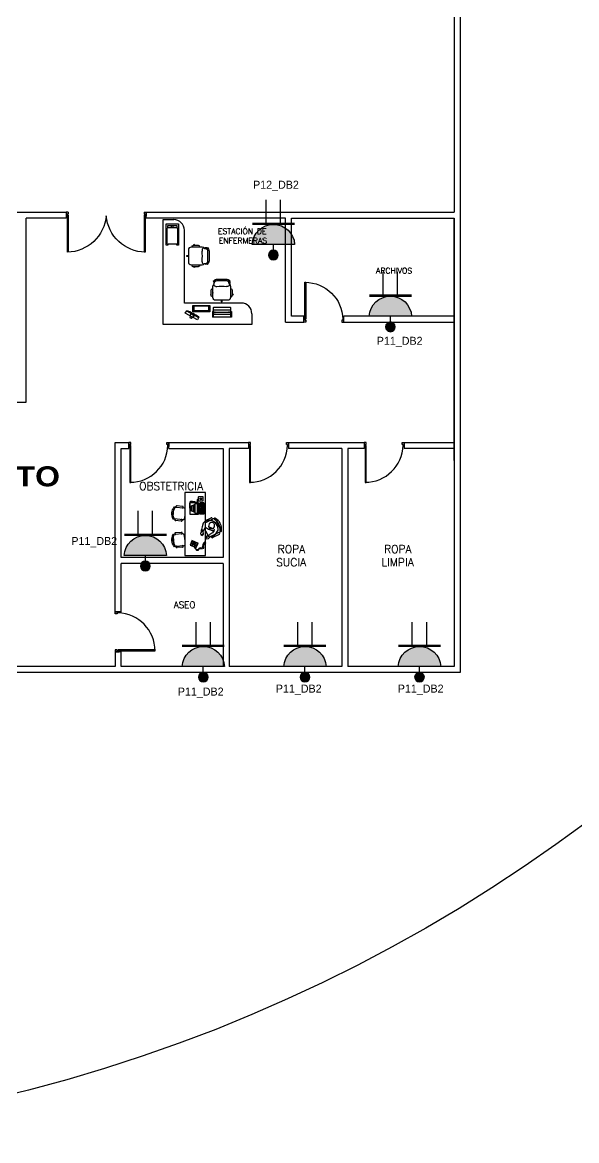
# Model space of a CAD drawing. Header units: metres. Extents: x -39 to 21688, y -24 to 9022.
# Drawn here: x 227.01 to 240.87, y -11.69 to 16.24 of the extents above; entities that cross this region are included whole.
import ezdxf

# ---------------------------------------------------------------- set-up
doc = ezdxf.new("R2010")
doc.units = ezdxf.units.M
doc.header["$MEASUREMENT"] = 0
for name, color, linetype in [('AN-TEXTO', 3, 'Continuous'), ('AR-AREA VERDE', 3, 'Continuous'), ('AR-MOBILIRIO', 1, 'Continuous'), ('AR-MUROS', 6, 'Continuous'), ('AR-PUERTAS', 2, 'Continuous'), ('AR-SUELO', 1, 'Continuous'), ('AR-VENTANAS', 2, 'Continuous'), ('MOBILIARIO', 42, 'Continuous')]:
    doc.layers.add(name, color=color, linetype=linetype)
doc.styles.add('REGULAR-2.5', font='romans.shx', dxfattribs={"height": 2.5})
doc.styles.add('TITULO-5', font='ariblk.ttf', dxfattribs={"height": 5})

# ---------------------------------------------------------------- blocks, each defined once
blk = doc.blocks.new('AR-PUERTA 1')
at = {"layer": 'AR-PUERTAS', "linetype": 'Continuous'}
for points in [[(0.954, 0.033), (0.954, 0.958), (0.929, 0.958), (0.929, 0.033)], [(0.004, 0.058), (0.004, 0.008), (0.029, 0.008), (0.029, -0.042), (-0.021, -0.042), (-0.021, 0.058)], [(0.929, 0.008), (0.929, -0.042), (0.979, -0.042), (0.979, 0.058), (0.954, 0.058), (0.954, 0.008)]]:
    blk.add_lwpolyline(points, close=True, dxfattribs=at)
blk.add_arc((0.954, 0.008), 0.949, 89.9989, 178.4932, dxfattribs=at)
blk = doc.blocks.new('A$C567C32B0')
at = {"color": 0, "linetype": 'ByBlock'}
blk.add_lwpolyline([(0.288, 0.127), (0.306, 0.252), (0.293, 0.374), (0.263, 0.437), (0.358, 0.423), (0.454, 0.35), (0.467, 0.361), (0.511, 0.312), (0.579, 0.28), (0.584, 0.293), (0.551, 0.319), (0.577, 0.313), (0.619, 0.29), (0.623, 0.318), (0.588, 0.372), (0.546, 0.396), (0.486, 0.4), (0.501, 0.429), (0.421, 0.498), (0.34, 0.535), (0.2, 0.553), (0.092, 0.485), (0.019, 0.369), (0, 0.234), (0.034, 0.113), (0.142, 0.02), (0.195, 0), (0.322, 0.014), (0.419, 0.037), (0.451, 0.042), (0.507, 0.072), (0.54, 0.063), (0.59, 0.095), (0.588, 0.147), (0.574, 0.156), (0.543, 0.13), (0.522, 0.135), (0.547, 0.156), (0.541, 0.167), (0.5, 0.148), (0.473, 0.109), (0.439, 0.105), (0.437, 0.117), (0.408, 0.114), (0.407, 0.12)], close=True, dxfattribs=at)
for points in [[(0.209, 0.206), (0.225, 0.236), (0.231, 0.283), (0.226, 0.323), (0.236, 0.363), (0.208, 0.388), (0.152, 0.395), (0.078, 0.367), (0.054, 0.32), (0.054, 0.268), (0.076, 0.224), (0.136, 0.192), (0.232, 0.206), (0.258, 0.263), (0.286, 0.275), (0.284, 0.286), (0.257, 0.297), (0.237, 0.352)], [(0.263, 0.437), (0.227, 0.425)], [(0.286, 0.129), (0.229, 0.095)], [(0.41, 0.115), (0.42, 0.039)], [(0.439, 0.105), (0.453, 0.04)]]:
    blk.add_lwpolyline(points, dxfattribs=at)
blk = doc.blocks.new('AOPLS003')
at = {"color": 0, "linetype": 'ByBlock'}
for p, q in [((0.003, 0.165), (0, 0.162)), ((0, 0.162), (0, 0.003)), ((0, 0.003), (0.003, 0)), ((0.222, 0.165), (0.003, 0.165)), ((0.003, 0), (0.222, 0)), ((0.013, 0.075), (0.005, 0.068)), ((0.005, 0.068), (0.005, 0.021)), ((0.005, 0.021), (0.013, 0.013)), ((0.016, 0.071), (0.01, 0.065)), ((0.01, 0.065), (0.01, 0.024)), ((0.01, 0.024), (0.016, 0.017)), ((0.205, 0.075), (0.013, 0.075)), ((0.013, 0.013), (0.203, 0.013)), ((0.014, 0.149), (0.014, 0.103)), ((0.073, 0.149), (0.014, 0.149)), ((0.014, 0.103), (0.073, 0.103)), ((0.202, 0.071), (0.016, 0.071)), ((0.016, 0.017), (0.202, 0.017)), ((0.017, 0.098), (0.022, 0.098)), ((0.017, 0.086), (0.017, 0.098)), ((0.022, 0.086), (0.017, 0.086)), ((0.022, 0.098), (0.022, 0.086)), ((0.027, 0.086), (0.027, 0.098)), ((0.027, 0.098), (0.032, 0.098)), ((0.032, 0.086), (0.027, 0.086)), ((0.032, 0.098), (0.032, 0.086)), ((0.037, 0.086), (0.037, 0.098)), ((0.037, 0.098), (0.041, 0.098)), ((0.041, 0.086), (0.037, 0.086)), ((0.041, 0.098), (0.041, 0.086)), ((0.046, 0.086), (0.046, 0.098)), ((0.046, 0.098), (0.051, 0.098)), ((0.051, 0.086), (0.046, 0.086)), ((0.051, 0.098), (0.051, 0.086)), ((0.056, 0.086), (0.056, 0.098)), ((0.056, 0.098), (0.06, 0.098)), ((0.06, 0.086), (0.056, 0.086)), ((0.06, 0.098), (0.06, 0.086)), ((0.062, 0.071), (0.062, 0.017)), ((0.065, 0.086), (0.065, 0.098)), ((0.065, 0.098), (0.07, 0.098)), ((0.07, 0.086), (0.065, 0.086)), ((0.07, 0.098), (0.07, 0.086)), ((0.07, 0.071), (0.07, 0.017)), ((0.073, 0.103), (0.073, 0.149)), ((0.092, 0.148), (0.092, 0.138)), ((0.102, 0.148), (0.092, 0.148)), ((0.092, 0.138), (0.102, 0.138)), ((0.092, 0.132), (0.092, 0.122)), ((0.102, 0.132), (0.092, 0.132)), ((0.092, 0.122), (0.102, 0.122)), ((0.102, 0.116), (0.092, 0.116)), ((0.092, 0.116), (0.092, 0.106)), ((0.092, 0.106), (0.102, 0.106)), ((0.102, 0.138), (0.102, 0.148)), ((0.102, 0.122), (0.102, 0.132)), ((0.102, 0.106), (0.102, 0.116)), ((0.11, 0.148), (0.11, 0.138)), ((0.119, 0.148), (0.11, 0.148)), ((0.11, 0.138), (0.119, 0.138)), ((0.11, 0.132), (0.11, 0.122)), ((0.119, 0.132), (0.11, 0.132)), ((0.11, 0.122), (0.119, 0.122)), ((0.11, 0.116), (0.11, 0.106)), ((0.119, 0.116), (0.11, 0.116)), ((0.11, 0.106), (0.119, 0.106)), ((0.119, 0.138), (0.119, 0.148)), ((0.119, 0.122), (0.119, 0.132)), ((0.119, 0.106), (0.119, 0.116)), ((0.127, 0.148), (0.127, 0.138)), ((0.137, 0.148), (0.127, 0.148)), ((0.127, 0.138), (0.137, 0.138)), ((0.127, 0.132), (0.127, 0.122)), ((0.137, 0.132), (0.127, 0.132)), ((0.127, 0.122), (0.137, 0.122)), ((0.137, 0.116), (0.127, 0.116)), ((0.127, 0.116), (0.127, 0.106)), ((0.127, 0.106), (0.137, 0.106)), ((0.137, 0.138), (0.137, 0.148)), ((0.137, 0.122), (0.137, 0.132)), ((0.137, 0.106), (0.137, 0.116)), ((0.144, 0.148), (0.144, 0.138)), ((0.154, 0.148), (0.144, 0.148)), ((0.144, 0.138), (0.154, 0.138)), ((0.144, 0.132), (0.144, 0.122)), ((0.154, 0.132), (0.144, 0.132)), ((0.144, 0.122), (0.154, 0.122)), ((0.144, 0.116), (0.144, 0.106)), ((0.154, 0.116), (0.144, 0.116)), ((0.144, 0.106), (0.154, 0.106)), ((0.154, 0.097), (0.144, 0.097)), ((0.144, 0.097), (0.144, 0.084)), ((0.144, 0.084), (0.154, 0.084)), ((0.148, 0.071), (0.148, 0.017)), ((0.154, 0.138), (0.154, 0.148)), ((0.154, 0.122), (0.154, 0.132)), ((0.154, 0.106), (0.154, 0.116)), ((0.154, 0.084), (0.154, 0.097)), ((0.154, 0.071), (0.154, 0.017)), ((0.162, 0), (0.164, -0.007)), ((0.169, -0.005), (0.168, 0)), ((0.208, 0.065), (0.202, 0.071)), ((0.202, 0.017), (0.208, 0.024)), ((0.203, 0.013), (0.213, 0.021)), ((0.205, 0.146), (0.214, 0.146)), ((0.205, 0.13), (0.205, 0.146)), ((0.214, 0.13), (0.205, 0.13)), ((0.205, 0.108), (0.205, 0.124)), ((0.205, 0.124), (0.214, 0.124)), ((0.214, 0.108), (0.205, 0.108)), ((0.205, 0.086), (0.205, 0.102)), ((0.205, 0.102), (0.214, 0.102)), ((0.214, 0.086), (0.205, 0.086)), ((0.213, 0.067), (0.205, 0.075)), ((0.208, 0.024), (0.208, 0.065)), ((0.213, 0.021), (0.213, 0.067)), ((0.214, 0.146), (0.214, 0.13)), ((0.214, 0.124), (0.214, 0.108)), ((0.214, 0.102), (0.214, 0.086)), ((0.225, 0.162), (0.222, 0.165)), ((0.222, 0), (0.225, 0.003)), ((0.225, 0.003), (0.225, 0.162)), ((0.32, 0.004), (0.318, -0.022)), ((0.334, 0.027), (0.32, 0.004)), ((0.337, 0.003), (0.329, 0.011)), ((0.329, 0.011), (0.338, 0.008)), ((0.354, 0.041), (0.334, 0.027)), ((0.334, -0.002), (0.337, 0.003)), ((0.341, 0.014), (0.337, 0.025)), ((0.337, 0.025), (0.346, 0.02)), ((0.338, 0.008), (0.341, 0.014)), ((0.346, 0.02), (0.351, 0.023)), ((0.351, 0.023), (0.349, 0.033)), ((0.349, 0.033), (0.357, 0.027)), ((0.376, 0.043), (0.354, 0.041)), ((0.357, 0.027), (0.362, 0.029)), ((0.362, 0.029), (0.363, 0.038)), ((0.363, 0.038), (0.368, 0.03)), ((0.368, 0.03), (0.373, 0.03)), ((0.373, 0.03), (0.376, 0.039)), ((0.381, 0.043), (0.376, 0.043)), ((0.376, 0.039), (0.379, 0.03)), ((0.379, 0.03), (0.385, 0.029)), ((0.386, 0.04), (0.381, 0.043)), ((0.385, 0.029), (0.39, 0.034)), ((0.388, 0.042), (0.386, 0.04)), ((0.391, 0.04), (0.388, 0.042)), ((0.39, 0.034), (0.396, 0.036)), ((0.394, 0.04), (0.391, 0.04)), ((0.4, 0.04), (0.394, 0.04)), ((0.396, 0.036), (0.404, 0.037)), ((0.401, 0.229), (0.399, 0.167)), ((0.399, 0.167), (0.402, 0.112)), ((0.414, 0.046), (0.4, 0.04)), ((0.404, 0.259), (0.401, 0.229)), ((0.402, 0.112), (0.403, 0.093)), ((0.403, 0.093), (0.405, 0.083)), ((0.406, 0.261), (0.404, 0.259)), ((0.404, 0.037), (0.417, 0.042)), ((0.405, 0.083), (0.413, 0.078)), ((0.417, 0.27), (0.406, 0.261)), ((0.41, 0.211), (0.409, 0.165)), ((0.409, 0.165), (0.412, 0.13)), ((0.413, 0.215), (0.41, 0.211)), ((0.412, 0.13), (0.415, 0.126)), ((0.415, 0.218), (0.413, 0.215)), ((0.413, 0.078), (0.42, 0.073)), ((0.422, 0.055), (0.414, 0.046)), ((0.425, 0.271), (0.415, 0.218)), ((0.415, 0.126), (0.425, 0.071)), ((0.43, 0.275), (0.417, 0.27)), ((0.417, 0.042), (0.426, 0.053)), ((0.42, 0.073), (0.424, 0.07)), ((0.423, 0.07), (0.422, 0.055)), ((0.425, 0.072), (0.423, 0.07)), ((0.429, 0.274), (0.425, 0.271)), ((0.428, 0.071), (0.425, 0.072)), ((0.425, 0.071), (0.43, 0.068)), ((0.426, 0.053), (0.428, 0.071)), ((0.427, 0.205), (0.431, 0.211)), ((0.427, 0.171), (0.427, 0.205)), ((0.428, 0.137), (0.427, 0.171)), ((0.427, 0.122), (0.428, 0.126)), ((0.439, 0.076), (0.427, 0.122)), ((0.439, 0.267), (0.428, 0.221)), ((0.428, 0.221), (0.428, 0.218)), ((0.428, 0.218), (0.448, 0.217)), ((0.431, 0.133), (0.428, 0.137)), ((0.428, 0.126), (0.448, 0.125)), ((0.428, 0.069), (0.445, 0.068)), ((0.45, 0.275), (0.43, 0.275)), ((0.431, 0.211), (0.436, 0.214)), ((0.434, 0.13), (0.431, 0.133)), ((0.449, 0.126), (0.434, 0.13)), ((0.441, 0.254), (0.435, 0.233)), ((0.435, 0.233), (0.446, 0.234)), ((0.435, 0.11), (0.445, 0.11)), ((0.44, 0.087), (0.435, 0.11)), ((0.436, 0.214), (0.447, 0.217)), ((0.442, 0.27), (0.439, 0.267)), ((0.44, 0.072), (0.439, 0.076)), ((0.453, 0.087), (0.44, 0.087)), ((0.461, 0.072), (0.44, 0.072)), ((0.442, 0.256), (0.441, 0.254)), ((0.461, 0.271), (0.442, 0.27)), ((0.452, 0.255), (0.442, 0.256)), ((0.445, 0.11), (0.453, 0.087)), ((0.445, 0.068), (0.452, 0.069)), ((0.446, 0.234), (0.452, 0.255)), ((0.447, 0.217), (0.451, 0.22)), ((0.451, 0.122), (0.449, 0.126)), ((0.461, 0.27), (0.45, 0.275)), ((0.451, 0.22), (0.463, 0.267)), ((0.463, 0.075), (0.451, 0.122)), ((0.452, 0.069), (0.461, 0.072)), ((0.462, 0.267), (0.461, 0.27)), ((0.461, 0.072), (0.463, 0.075)), ((0.164, -0.007), (0.167, -0.012)), ((0.167, -0.012), (0.172, -0.016)), ((0.171, -0.009), (0.169, -0.005)), ((0.176, -0.014), (0.171, -0.009)), ((0.172, -0.016), (0.174, -0.018)), ((0.174, -0.018), (0.173, -0.025)), ((0.173, -0.025), (0.177, -0.027)), ((0.177, -0.017), (0.176, -0.014)), ((0.181, -0.015), (0.177, -0.017)), ((0.177, -0.027), (0.185, -0.021)), ((0.186, -0.018), (0.181, -0.015)), ((0.185, -0.021), (0.183, -0.031)), ((0.183, -0.031), (0.19, -0.035)), ((0.213, -0.033), (0.186, -0.018)), ((0.19, -0.035), (0.198, -0.028)), ((0.198, -0.028), (0.197, -0.038)), ((0.197, -0.038), (0.206, -0.044)), ((0.206, -0.044), (0.215, -0.038)), ((0.218, -0.036), (0.213, -0.033)), ((0.215, -0.038), (0.213, -0.048)), ((0.213, -0.048), (0.221, -0.052)), ((0.245, -0.051), (0.218, -0.036)), ((0.221, -0.052), (0.229, -0.046)), ((0.229, -0.046), (0.228, -0.055)), ((0.228, -0.055), (0.234, -0.059)), ((0.234, -0.059), (0.241, -0.052)), ((0.241, -0.052), (0.241, -0.062)), ((0.241, -0.062), (0.247, -0.065)), ((0.274, -0.06), (0.245, -0.051)), ((0.247, -0.065), (0.252, -0.057)), ((0.252, -0.057), (0.252, -0.067)), ((0.252, -0.067), (0.261, -0.07)), ((0.261, -0.07), (0.267, -0.062)), ((0.267, -0.062), (0.266, -0.071)), ((0.266, -0.071), (0.276, -0.073)), ((0.3, -0.054), (0.274, -0.06)), ((0.276, -0.073), (0.276, -0.063)), ((0.276, -0.063), (0.282, -0.071)), ((0.282, -0.071), (0.292, -0.069)), ((0.292, -0.069), (0.293, -0.059)), ((0.293, -0.059), (0.3, -0.066)), ((0.313, -0.04), (0.3, -0.054)), ((0.3, -0.066), (0.307, -0.063)), ((0.307, -0.063), (0.306, -0.054)), ((0.306, -0.054), (0.315, -0.056)), ((0.318, -0.022), (0.313, -0.04)), ((0.315, -0.056), (0.32, -0.051)), ((0.316, -0.042), (0.326, -0.041)), ((0.32, -0.051), (0.316, -0.042)), ((0.319, -0.03), (0.332, -0.027)), ((0.329, -0.035), (0.319, -0.03)), ((0.322, -0.016), (0.334, -0.013)), ((0.332, -0.02), (0.322, -0.016)), ((0.334, -0.007), (0.325, -0.002)), ((0.325, -0.002), (0.334, -0.002)), ((0.326, -0.041), (0.329, -0.035)), ((0.332, -0.027), (0.332, -0.02)), ((0.334, -0.013), (0.334, -0.007))]:
    blk.add_line(p, q, dxfattribs=at)
blk = doc.blocks.new('AR-MESA CON DOCTOR')
at = {"layer": 'AR-MOBILIRIO', "color": 1, "lineweight": -3}
for p, q in [((-0.662, 0.297), (-0.68, 0.506)), ((-0.634, 0.546), (-0.609, 0.267)), ((-0.319, 0.622), (-0.563, 0.601)), ((-0.216, 0.301), (-0.24, 0.58)), ((-0.17, 0.34), (-0.188, 0.549)), ((0.208, 0.34), (0.227, 0.549)), ((0.255, 0.301), (0.279, 0.58)), ((0.358, 0.622), (0.602, 0.601)), ((0.672, 0.546), (0.648, 0.267)), ((0.701, 0.297), (0.719, 0.506)), ((-0.408, 0.235), (-0.261, 0.247)), ((0.447, 0.235), (0.299, 0.247)), ((0.443, 0.063), (0.443, -0.231)), ((0.813, 0.063), (0.443, 0.063)), ((0.497, -0.098), (0.561, 0.046)), ((0.561, 0.046), (0.696, 0.046)), ((0.571, -0.007), (0.571, 0.032)), ((0.579, -0.007), (0.579, 0.032)), ((0.587, -0.007), (0.587, 0.032)), ((0.595, -0.007), (0.595, 0.032)), ((0.603, -0.007), (0.603, 0.032)), ((0.611, -0.007), (0.611, 0.032)), ((0.619, -0.007), (0.619, 0.032)), ((0.626, -0.007), (0.626, 0.032)), ((0.634, -0.007), (0.634, 0.032)), ((0.642, -0.007), (0.642, 0.032)), ((0.65, -0.007), (0.65, 0.032)), ((0.658, -0.007), (0.658, 0.032)), ((0.666, -0.007), (0.666, 0.032)), ((0.674, -0.007), (0.674, 0.032)), ((0.682, -0.007), (0.682, 0.032)), ((0.759, -0.098), (0.696, 0.046)), ((0.813, -0.231), (0.813, 0.063)), ((0.434, -0.273), (0.823, -0.273)), ((0.434, -0.4), (0.434, -0.273)), ((0.434, -0.277), (0.823, -0.277)), ((0.437, -0.4), (0.437, -0.277)), ((0.443, -0.231), (0.813, -0.231)), ((0.444, -0.298), (0.444, -0.286)), ((0.444, -0.286), (0.464, -0.286)), ((0.464, -0.298), (0.444, -0.298)), ((0.444, -0.323), (0.444, -0.311)), ((0.444, -0.311), (0.458, -0.311)), ((0.458, -0.323), (0.444, -0.323)), ((0.444, -0.344), (0.444, -0.332)), ((0.444, -0.332), (0.458, -0.332)), ((0.458, -0.344), (0.444, -0.344)), ((0.444, -0.354), (0.458, -0.354)), ((0.444, -0.366), (0.444, -0.354)), ((0.458, -0.366), (0.444, -0.366)), ((0.458, -0.311), (0.458, -0.323)), ((0.458, -0.332), (0.458, -0.344)), ((0.458, -0.354), (0.458, -0.366)), ((0.464, -0.286), (0.464, -0.298)), ((0.468, -0.323), (0.468, -0.311)), ((0.468, -0.311), (0.483, -0.311)), ((0.483, -0.323), (0.468, -0.323)), ((0.468, -0.344), (0.468, -0.332)), ((0.468, -0.332), (0.483, -0.332)), ((0.483, -0.344), (0.468, -0.344)), ((0.468, -0.366), (0.468, -0.354)), ((0.468, -0.354), (0.483, -0.354)), ((0.483, -0.366), (0.468, -0.366)), ((0.483, -0.311), (0.483, -0.323)), ((0.483, -0.332), (0.483, -0.344)), ((0.483, -0.354), (0.483, -0.366)), ((0.492, -0.298), (0.492, -0.286)), ((0.492, -0.286), (0.507, -0.286)), ((0.507, -0.298), (0.492, -0.298)), ((0.492, -0.323), (0.492, -0.311)), ((0.492, -0.311), (0.507, -0.311)), ((0.507, -0.323), (0.492, -0.323)), ((0.492, -0.344), (0.492, -0.332)), ((0.492, -0.332), (0.507, -0.332)), ((0.507, -0.344), (0.492, -0.344)), ((0.492, -0.366), (0.492, -0.354)), ((0.492, -0.354), (0.507, -0.354)), ((0.507, -0.366), (0.492, -0.366)), ((0.507, -0.286), (0.507, -0.298)), ((0.507, -0.311), (0.507, -0.323)), ((0.507, -0.332), (0.507, -0.344)), ((0.507, -0.354), (0.507, -0.366)), ((0.516, -0.298), (0.516, -0.286)), ((0.516, -0.286), (0.531, -0.286)), ((0.531, -0.298), (0.516, -0.298)), ((0.516, -0.323), (0.516, -0.311)), ((0.516, -0.311), (0.531, -0.311)), ((0.531, -0.323), (0.516, -0.323)), ((0.516, -0.344), (0.516, -0.332)), ((0.516, -0.332), (0.531, -0.332)), ((0.531, -0.344), (0.516, -0.344)), ((0.516, -0.366), (0.516, -0.354)), ((0.516, -0.354), (0.531, -0.354)), ((0.531, -0.366), (0.516, -0.366)), ((0.531, -0.286), (0.531, -0.298)), ((0.531, -0.311), (0.531, -0.323)), ((0.531, -0.332), (0.531, -0.344)), ((0.531, -0.354), (0.531, -0.366)), ((0.541, -0.298), (0.541, -0.286)), ((0.541, -0.286), (0.555, -0.286)), ((0.555, -0.298), (0.541, -0.298)), ((0.541, -0.323), (0.541, -0.311)), ((0.541, -0.311), (0.555, -0.311)), ((0.555, -0.323), (0.541, -0.323)), ((0.541, -0.344), (0.541, -0.332)), ((0.541, -0.332), (0.555, -0.332)), ((0.555, -0.344), (0.541, -0.344)), ((0.541, -0.366), (0.541, -0.354)), ((0.541, -0.354), (0.555, -0.354)), ((0.555, -0.366), (0.541, -0.366)), ((0.547, -0.085), (0.547, -0.02)), ((0.555, -0.085), (0.555, -0.02)), ((0.555, -0.286), (0.555, -0.298)), ((0.555, -0.311), (0.555, -0.323)), ((0.555, -0.332), (0.555, -0.344)), ((0.555, -0.354), (0.555, -0.366)), ((0.563, -0.085), (0.563, -0.02)), ((0.565, -0.298), (0.565, -0.286)), ((0.565, -0.286), (0.579, -0.286)), ((0.579, -0.298), (0.565, -0.298)), ((0.565, -0.323), (0.565, -0.311)), ((0.565, -0.311), (0.579, -0.311)), ((0.579, -0.323), (0.565, -0.323)), ((0.565, -0.344), (0.565, -0.332)), ((0.565, -0.332), (0.579, -0.332)), ((0.579, -0.344), (0.565, -0.344)), ((0.565, -0.366), (0.565, -0.354)), ((0.565, -0.354), (0.579, -0.354)), ((0.579, -0.366), (0.565, -0.366)), ((0.571, -0.085), (0.571, -0.02)), ((0.579, -0.085), (0.579, -0.02)), ((0.579, -0.286), (0.579, -0.298)), ((0.579, -0.311), (0.579, -0.323)), ((0.579, -0.332), (0.579, -0.344)), ((0.579, -0.354), (0.579, -0.366)), ((0.587, -0.085), (0.587, -0.02)), ((0.589, -0.298), (0.589, -0.286)), ((0.589, -0.286), (0.604, -0.286)), ((0.604, -0.298), (0.589, -0.298)), ((0.589, -0.323), (0.589, -0.311)), ((0.589, -0.311), (0.628, -0.311)), ((0.628, -0.323), (0.589, -0.323)), ((0.589, -0.344), (0.589, -0.332)), ((0.589, -0.332), (0.604, -0.332)), ((0.604, -0.344), (0.589, -0.344)), ((0.589, -0.366), (0.589, -0.354)), ((0.589, -0.354), (0.604, -0.354)), ((0.604, -0.366), (0.589, -0.366)), ((0.595, -0.085), (0.595, -0.02)), ((0.603, -0.085), (0.603, -0.02)), ((0.604, -0.286), (0.604, -0.298)), ((0.604, -0.332), (0.604, -0.344)), ((0.604, -0.354), (0.604, -0.366)), ((0.611, -0.085), (0.611, -0.02)), ((0.613, -0.298), (0.613, -0.286)), ((0.613, -0.286), (0.628, -0.286)), ((0.628, -0.298), (0.613, -0.298)), ((0.613, -0.344), (0.613, -0.327)), ((0.613, -0.327), (0.633, -0.327)), ((0.652, -0.344), (0.613, -0.344)), ((0.613, -0.366), (0.613, -0.354)), ((0.613, -0.354), (0.652, -0.354)), ((0.652, -0.366), (0.613, -0.366)), ((0.619, -0.085), (0.619, -0.02)), ((0.626, -0.085), (0.626, -0.02)), ((0.628, -0.286), (0.628, -0.298)), ((0.628, -0.311), (0.628, -0.323)), ((0.633, -0.327), (0.633, -0.311)), ((0.633, -0.311), (0.652, -0.311)), ((0.634, -0.085), (0.634, -0.02)), ((0.637, -0.286), (0.652, -0.286)), ((0.637, -0.298), (0.637, -0.286)), ((0.652, -0.298), (0.637, -0.298)), ((0.642, -0.085), (0.642, -0.02)), ((0.65, -0.085), (0.65, -0.02)), ((0.652, -0.286), (0.652, -0.298)), ((0.652, -0.311), (0.652, -0.344)), ((0.652, -0.354), (0.652, -0.366)), ((0.658, -0.085), (0.658, -0.02)), ((0.666, -0.085), (0.666, -0.02)), ((0.67, -0.298), (0.67, -0.286)), ((0.67, -0.286), (0.684, -0.286)), ((0.684, -0.298), (0.67, -0.298)), ((0.67, -0.323), (0.67, -0.311)), ((0.67, -0.311), (0.684, -0.311)), ((0.684, -0.323), (0.67, -0.323)), ((0.67, -0.344), (0.67, -0.332)), ((0.67, -0.332), (0.684, -0.332)), ((0.684, -0.344), (0.67, -0.344)), ((0.674, -0.085), (0.674, -0.02)), ((0.682, -0.085), (0.682, -0.02)), ((0.684, -0.286), (0.684, -0.298)), ((0.684, -0.311), (0.684, -0.323)), ((0.684, -0.332), (0.684, -0.344)), ((0.69, -0.085), (0.69, -0.02)), ((0.694, -0.298), (0.694, -0.286)), ((0.694, -0.286), (0.709, -0.286)), ((0.709, -0.298), (0.694, -0.298)), ((0.694, -0.311), (0.709, -0.311)), ((0.694, -0.323), (0.694, -0.311)), ((0.709, -0.323), (0.694, -0.323)), ((0.694, -0.332), (0.709, -0.332)), ((0.694, -0.344), (0.694, -0.332)), ((0.709, -0.344), (0.694, -0.344)), ((0.694, -0.354), (0.709, -0.354)), ((0.694, -0.366), (0.694, -0.354)), ((0.709, -0.366), (0.694, -0.366)), ((0.698, -0.085), (0.698, -0.02)), ((0.706, -0.085), (0.706, -0.02)), ((0.709, -0.286), (0.709, -0.298)), ((0.709, -0.311), (0.709, -0.323)), ((0.709, -0.332), (0.709, -0.344)), ((0.709, -0.354), (0.709, -0.366)), ((0.718, -0.286), (0.733, -0.286)), ((0.718, -0.298), (0.718, -0.286)), ((0.733, -0.298), (0.718, -0.298)), ((0.718, -0.323), (0.718, -0.311)), ((0.718, -0.311), (0.733, -0.311)), ((0.733, -0.323), (0.718, -0.323)), ((0.718, -0.344), (0.718, -0.332)), ((0.718, -0.332), (0.733, -0.332)), ((0.733, -0.344), (0.718, -0.344)), ((0.733, -0.286), (0.733, -0.298)), ((0.733, -0.311), (0.733, -0.323)), ((0.733, -0.332), (0.733, -0.344)), ((0.75, -0.284), (0.813, -0.284)), ((0.75, -0.3), (0.75, -0.284)), ((0.813, -0.3), (0.75, -0.3)), ((0.75, -0.323), (0.75, -0.311)), ((0.75, -0.311), (0.765, -0.311)), ((0.765, -0.323), (0.75, -0.323)), ((0.75, -0.344), (0.75, -0.332)), ((0.75, -0.332), (0.765, -0.332)), ((0.765, -0.344), (0.75, -0.344)), ((0.75, -0.354), (0.765, -0.354)), ((0.75, -0.366), (0.75, -0.354)), ((0.765, -0.366), (0.75, -0.366)), ((0.765, -0.311), (0.765, -0.323)), ((0.765, -0.332), (0.765, -0.344)), ((0.765, -0.354), (0.765, -0.366)), ((0.77, -0.237), (0.77, -0.231)), ((0.77, -0.237), (0.792, -0.237)), ((0.774, -0.323), (0.774, -0.311)), ((0.774, -0.311), (0.789, -0.311)), ((0.789, -0.323), (0.774, -0.323)), ((0.774, -0.344), (0.774, -0.332)), ((0.774, -0.332), (0.789, -0.332)), ((0.789, -0.344), (0.774, -0.344)), ((0.774, -0.366), (0.774, -0.354)), ((0.774, -0.354), (0.789, -0.354)), ((0.789, -0.366), (0.774, -0.366)), ((0.776, -0.237), (0.776, -0.231)), ((0.789, -0.311), (0.789, -0.323)), ((0.789, -0.332), (0.789, -0.344)), ((0.789, -0.354), (0.789, -0.366)), ((0.792, -0.237), (0.792, -0.231)), ((0.798, -0.323), (0.798, -0.311)), ((0.798, -0.311), (0.813, -0.311)), ((0.813, -0.323), (0.798, -0.323)), ((0.798, -0.344), (0.798, -0.332)), ((0.798, -0.332), (0.813, -0.332)), ((0.813, -0.344), (0.798, -0.344)), ((0.798, -0.354), (0.813, -0.354)), ((0.798, -0.388), (0.798, -0.354)), ((0.813, -0.284), (0.813, -0.3)), ((0.813, -0.311), (0.813, -0.323)), ((0.813, -0.332), (0.813, -0.344)), ((0.813, -0.354), (0.813, -0.388)), ((0.819, -0.4), (0.819, -0.277)), ((0.823, -0.273), (0.823, -0.4)), ((0.932, -0.3), (0.968, -0.3)), ((0.944, -0.3), (0.944, -0.28)), ((0.948, -0.279), (0.952, -0.279)), ((0.948, -0.28), (0.948, -0.279)), ((0.949, -0.279), (0.949, -0.277)), ((0.949, -0.277), (0.951, -0.277)), ((0.95, -0.28), (0.95, -0.276)), ((0.951, -0.279), (0.951, -0.277)), ((0.952, -0.28), (0.952, -0.279)), ((0.956, -0.3), (0.956, -0.28)), ((-0.346, -0.695), (-0.23, -0.926)), ((-0.311, -0.629), (-0.156, -0.938)), ((-0.12, -0.465), (-0.283, -0.547)), ((0.28, -0.72), (0.153, -0.465)), ((0.222, -0.465), (0.316, -0.653)), ((0.823, -0.4), (0.434, -0.4)), ((0.444, -0.388), (0.444, -0.376)), ((0.444, -0.376), (0.463, -0.376)), ((0.463, -0.388), (0.444, -0.388)), ((0.463, -0.376), (0.463, -0.388)), ((0.468, -0.376), (0.486, -0.376)), ((0.468, -0.388), (0.468, -0.376)), ((0.486, -0.388), (0.468, -0.388)), ((0.486, -0.376), (0.486, -0.388)), ((0.492, -0.376), (0.615, -0.376)), ((0.492, -0.388), (0.492, -0.376)), ((0.615, -0.388), (0.492, -0.388)), ((0.615, -0.376), (0.615, -0.388)), ((0.618, -0.388), (0.618, -0.376)), ((0.618, -0.376), (0.632, -0.376)), ((0.632, -0.388), (0.618, -0.388)), ((0.632, -0.376), (0.632, -0.388)), ((0.635, -0.376), (0.652, -0.376)), ((0.635, -0.388), (0.635, -0.376)), ((0.652, -0.388), (0.635, -0.388)), ((0.652, -0.376), (0.652, -0.388)), ((0.67, -0.376), (0.684, -0.376)), ((0.67, -0.388), (0.67, -0.376)), ((0.684, -0.388), (0.67, -0.388)), ((0.684, -0.376), (0.684, -0.388)), ((0.694, -0.376), (0.709, -0.376)), ((0.694, -0.388), (0.694, -0.376)), ((0.709, -0.388), (0.694, -0.388)), ((0.709, -0.376), (0.709, -0.388)), ((0.718, -0.388), (0.718, -0.376)), ((0.718, -0.376), (0.733, -0.376)), ((0.733, -0.388), (0.718, -0.388)), ((0.733, -0.376), (0.733, -0.388)), ((0.75, -0.376), (0.765, -0.376)), ((0.75, -0.388), (0.75, -0.376)), ((0.765, -0.388), (0.75, -0.388)), ((0.765, -0.376), (0.765, -0.388)), ((0.774, -0.376), (0.789, -0.376)), ((0.774, -0.388), (0.774, -0.376)), ((0.789, -0.388), (0.774, -0.388)), ((0.789, -0.376), (0.789, -0.388)), ((0.813, -0.388), (0.798, -0.388)), ((-0.046, -0.951), (0.225, -0.816))]:
    blk.add_line(p, q, dxfattribs=at)
for points in [[(-0.94, -0.465), (1.16, -0.465), (1.16, 0.235), (-0.94, 0.235)], [(0.759, -0.291), (0.759, -0.294), (0.765, -0.294), (0.765, -0.291)], [(0.778, -0.291), (0.778, -0.294), (0.785, -0.294), (0.785, -0.291)], [(0.804, -0.291), (0.804, -0.294), (0.797, -0.294), (0.797, -0.291)]]:
    blk.add_lwpolyline(points, close=True, dxfattribs=at)
blk.add_lwpolyline([(0.774, -0.098), (0.483, -0.098, 0.414214), (0.471, -0.11), (0.471, -0.187, 0.414214), (0.483, -0.198), (0.774, -0.198, 0.414214), (0.785, -0.187), (0.785, -0.11, 0.414214), (0.774, -0.098)], format="xyb", dxfattribs=at)
blk.add_lwpolyline([(0.887, -0.227), (0.887, -0.373, 0.414214), (0.895, -0.381), (1.008, -0.381, 0.414214), (1.016, -0.373), (1.016, -0.227, 0.414214), (1.008, -0.219), (0.895, -0.219, 0.414214)], format="xyb", close=True, dxfattribs=at)
for centre, radius, start, end in [((-0.655, 0.501), 0.0257, 348.6975, 201.2179), ((-0.622, 0.585), 0.0181, 148.2677, 306.9851), ((-0.418, 0.349), 0.329, 58.0878, 131.8276), ((-0.584, 0.55), 0.0494, 157.3733, 184.9577), ((-0.415, 0.314), 0.323, 62.5335, 127.382), ((-0.258, 0.617), 0.0181, 242.9303, 41.6478), ((-0.289, 0.575), 0.0494, 4.9577, 32.5422), ((-0.212, 0.54), 0.0257, 348.6975, 201.2179), ((0.25, 0.54), 0.0257, 338.7821, 191.3025), ((0.296, 0.617), 0.0181, 138.3522, 297.0697), ((0.328, 0.575), 0.0494, 147.4578, 175.0423), ((0.457, 0.349), 0.329, 48.1724, 121.9122), ((0.454, 0.314), 0.323, 52.618, 117.4665), ((0.661, 0.585), 0.0181, 233.0149, 31.7323), ((0.694, 0.501), 0.0257, 338.7821, 191.3025), ((0.623, 0.55), 0.0494, 355.0423, 22.6267), ((-0.638, 0.307), 0.0257, 168.6975, 21.2179), ((-0.56, 0.271), 0.0494, 184.9577, 227.4762), ((-0.265, 0.297), 0.0494, 274.9577, 4.9577), ((-0.195, 0.345), 0.0257, 168.6975, 21.2179), ((0.234, 0.345), 0.0257, 158.7821, 11.3025), ((0.304, 0.297), 0.0494, 175.0423, 265.0423), ((0.599, 0.271), 0.0494, 312.5238, 355.0423), ((0.677, 0.307), 0.0257, 158.7821, 11.3025), ((0.626, 0.677), 0.886, 261.3301, 278.9163), ((1.001, -0.302), 0.0684, 164.5919, 205.8017), ((0.95, -0.314), 0.0339, 63.2266, 116.7734), ((0.95, -0.326), 0.0121, 205.8017, 334.1983), ((0.899, -0.302), 0.0684, 334.1983, 15.4081), ((-0.315, -0.689), 0.0317, 10.3048, 222.8253), ((-0.256, -0.602), 0.061, 116.5651, 206.5651), ((0.285, -0.659), 0.0317, 190.3048, 42.8253), ((0.226, -0.747), 0.061, 358.9806, 26.5651), ((-0.207, -0.905), 0.0317, 190.3048, 42.8253), ((-0.102, -0.911), 0.061, 206.5651, 234.1495), ((-0.119, -0.972), 0.0223, 84.5376, 243.2551), ((-0.056, -0.593), 0.406, 259.6952, 333.4349), ((-0.076, -0.553), 0.399, 264.1408, 328.9893), ((0.285, -0.77), 0.0223, 349.875, 148.5925)]:
    blk.add_arc(centre, radius, start, end, dxfattribs=at)
blk.add_spline([(0.95, -0.276), (0.923, -0.185), (0.854, -0.19), (0.867, 0.033), (0.673, 0.073), (0.628, 0.066)], degree=3, dxfattribs=at)
at = {"layer": 'AR-MOBILIRIO', "color": 1, "lineweight": -3, "ltscale": 0.1, "rotation": 248.505600825989}
blk.add_blockref('AOPLS003', (-0.598, 0.059), dxfattribs=at)
at = {"layer": 'AR-MOBILIRIO', "color": 1, "lineweight": -3, "rotation": 155.1236360238933}
blk.add_blockref('A$C567C32B0', (0.319, -0.466), dxfattribs=at)
blk = doc.blocks.new('111111')
at = {"layer": 'AR-PUERTAS', "linetype": 'Continuous'}
for p, q in [((254.317, 121.561), (254.317, 122.51)), ((254.342, 121.586), (254.342, 122.51)), ((256.267, 122.51), (256.242, 122.51)), ((256.242, 121.586), (256.242, 122.51)), ((256.267, 121.561), (256.267, 122.51)), ((254.292, 121.511), (254.292, 121.611)), ((254.317, 121.611), (254.292, 121.611)), ((254.342, 121.586), (254.317, 121.586)), ((254.342, 121.561), (254.317, 121.561)), ((254.342, 121.511), (254.342, 121.561)), ((256.242, 121.586), (256.267, 121.586)), ((256.242, 121.511), (256.242, 121.561)), ((256.242, 121.561), (256.267, 121.561)), ((256.267, 121.611), (256.292, 121.611)), ((256.292, 121.511), (256.292, 121.611)), ((254.342, 121.511), (254.292, 121.511)), ((256.242, 121.511), (256.292, 121.511))]:
    blk.add_line(p, q, dxfattribs=at)
for centre, start, end in [((254.297, 121.512), 5.0221, 88.847), ((256.287, 121.512), 91.153, 174.9779)]:
    blk.add_arc(centre, 0.999, start, end, dxfattribs=at)
blk = doc.blocks.new('O-27')
for p, q in [((-0.385, 0.173), (-0.385, -0.289)), ((-0.103, 0.183), (-0.375, 0.183)), ((-0.315, 0.183), (-0.315, -0.299)), ((-0.269, 0.183), (-0.269, 0.209)), ((-0.269, 0.209), (-0.103, 0.209)), ((-0.253, 0.15), (-0.253, 0.133)), ((-0.242, 0.15), (-0.253, 0.15)), ((-0.242, 0.133), (-0.253, 0.133)), ((-0.25, 0.183), (-0.25, 0.15)), ((-0.25, 0.133), (-0.25, -0.248)), ((-0.247, 0.183), (-0.247, 0.15)), ((-0.247, 0.133), (-0.247, -0.248)), ((-0.242, 0.15), (-0.242, 0.133)), ((-0.186, -0.299), (-0.186, 0.183)), ((-0.103, -0.324), (-0.103, 0.209)), ((-0.375, -0.299), (-0.103, -0.299)), ((-0.269, -0.299), (-0.269, -0.324)), ((-0.242, -0.248), (-0.253, -0.248)), ((-0.253, -0.265), (-0.253, -0.248)), ((-0.242, -0.265), (-0.253, -0.265)), ((-0.25, -0.265), (-0.25, -0.299)), ((-0.247, -0.265), (-0.247, -0.299)), ((-0.242, -0.265), (-0.242, -0.248)), ((-0.269, -0.324), (-0.103, -0.324))]:
    blk.add_line(p, q)
for centre, start, end in [((-0.375, 0.173), 90, 180), ((-0.375, -0.289), 180, 270)]:
    blk.add_arc(centre, 0.01, start, end)
blk = doc.blocks.new('A$C43F37C80')
at = {"layer": 'AR-MOBILIRIO'}
blk.add_line((0.15, 0.482), (0.15, 0), dxfattribs=at)
blk.add_lwpolyline([(0, 0.01), (0, 0.472, -0.414214), (0.01, 0.482), (0.18, 0.482), (0.18, 0), (0.01, 0, -0.414214), (0, 0.01, -1)], format="xyb", dxfattribs=at)
blk.add_lwpolyline([(0.02, 0.03), (0.136, 0.03), (0.136, 0.452), (0.02, 0.452)], close=True, dxfattribs=at)
blk = doc.blocks.new('A$C714463F3')
at = {"layer": 'AR-MOBILIRIO'}
blk.add_line((0.007, 0.036), (0.194, 0.376), dxfattribs=at)
blk.add_lwpolyline([(0.186, 0.38), (0.26, 0.34), (0.073, 0), (0, 0.04), (0.186, 0.38)], dxfattribs=at)
blk.add_lwpolyline([(0.148, 0.251), (0.089, 0.143), (0.189, 0.125), (0.211, 0.165)], close=True, dxfattribs=at)
blk.add_arc((1.157, -0.374), 1.229, 142.1836, 160.3243, dxfattribs=at)
blk = doc.blocks.new('Silla Ejecutiva 001')
at = {"layer": 'AR-MOBILIRIO'}
for p, q in [((-0.016, 0.59), (-0.016, 0.631)), ((-0.016, 0.631), (0.017, 0.631)), ((0.017, 0.631), (0.017, 0.59)), ((-0.319, 0.422), (-0.308, 0.455)), ((-0.297, 0.415), (-0.319, 0.422)), ((-0.308, 0.455), (-0.294, 0.45)), ((-0.257, 0.436), (-0.247, 0.433)), ((-0.247, 0.398), (-0.254, 0.4)), ((0.258, 0.436), (0.248, 0.433)), ((0.248, 0.398), (0.255, 0.4)), ((0.309, 0.455), (0.295, 0.45)), ((0.298, 0.415), (0.32, 0.422)), ((0.32, 0.422), (0.309, 0.455)), ((-0.224, 0.07), (-0.238, 0.051)), ((-0.238, 0.051), (-0.211, 0.031)), ((-0.226, 0.117), (-0.21, 0.117)), ((-0.226, 0.117), (-0.179, 0.049)), ((-0.226, 0.072), (-0.226, 0.117)), ((-0.18, 0.01), (-0.226, 0.072)), ((-0.214, 0.133), (-0.202, 0.083)), ((-0.211, 0.031), (-0.203, 0.041)), ((-0.164, 0.204), (-0.138, 0.204)), ((-0.143, 0), (0.143, 0)), ((-0.133, 0.038), (0.133, 0.038)), ((0.164, 0.204), (0.138, 0.204)), ((0.226, 0.117), (0.179, 0.049)), ((0.18, 0.01), (0.226, 0.072)), ((0.214, 0.133), (0.202, 0.083)), ((0.211, 0.031), (0.203, 0.041)), ((0.226, 0.117), (0.21, 0.117)), ((0.238, 0.051), (0.211, 0.031)), ((0.224, 0.07), (0.238, 0.051)), ((0.226, 0.072), (0.226, 0.117))]:
    blk.add_line(p, q, dxfattribs=at)
for points in [[(0.248, 0.202), (0.248, 0.513, 0.414214), (0.171, 0.59), (-0.17, 0.59, 0.414214), (-0.247, 0.513), (-0.247, 0.202, 0.235066), (-0.216, 0.141, 0.235066)], [(0.216, 0.14, 0.240352), (0.248, 0.202)]]:
    blk.add_lwpolyline(points, format="xyb", dxfattribs=at)
for centre, radius, start, end in [((0.256, 0.381), 0.554, 171.8383, 188.1617), ((-0.808, 0.381), 0.554, 351.8383, 8.1617), ((0.809, 0.381), 0.554, 171.8383, 188.1617), ((-0.255, 0.381), 0.554, 351.8383, 8.1617), ((-0.167, 0.153), 0.051, 86.8491, 202.9184), ((-0.139, 0.085), 0.0846, 241.0116, 267.0775), ((-0.136, 0.129), 0.0906, 242.0679, 272.1656), ((0, 1.174), 0.979, 261.9043, 278.0957), ((0.136, 0.129), 0.0906, 267.8344, 297.9321), ((0.139, 0.085), 0.0846, 272.9225, 298.9884), ((0.167, 0.153), 0.051, 337.0816, 93.1509)]:
    blk.add_arc(centre, radius, start, end, dxfattribs=at)
for centre, major_axis in [((-0.276, 0.389), (0, 0.0994)), ((0.277, 0.373), (0, -0.0994))]:
    blk.add_ellipse(centre, major_axis=major_axis, ratio=0.234586, start_param=-0.780502, end_param=0.780502, dxfattribs=at)
at = {"layer": 'AR-MOBILIRIO', "extrusion": (0, 0, -1)}
for centre, major_axis in [((0.277, 0.389), (0, 0.0994)), ((-0.276, 0.373), (0, -0.0994))]:
    blk.add_ellipse(centre, major_axis=major_axis, ratio=0.234586, start_param=-0.780502, end_param=0.780502, dxfattribs=at)
blk = doc.blocks.new('A$C7D407643')
at = {"layer": 'AR-MOBILIRIO'}
for p, q in [((0.025, 0.55), (0.025, 0.145)), ((0.15, 0.12), (0.15, 0.05)), ((0.2, 0.12), (0.2, 0.05))]:
    blk.add_line(p, q, dxfattribs=at)
for points in [[(0.35, 0), (0.35, 0.6), (0.3, 0.6), (0.3, 0.575), (0.05, 0.575), (0.05, 0.6), (0, 0.6), (0, 0)], [(0.3, 0.05), (0.3, 0.12), (0.05, 0.12), (0.05, 0.05)]]:
    blk.add_lwpolyline(points, close=True, dxfattribs=at)
blk.add_lwpolyline([(0.3, 0.575, -0.414214), (0.325, 0.55), (0.325, 0.145, -0.414214), (0.3, 0.12)], format="xyb", dxfattribs=at)
blk.add_arc((0.05, 0.145), 0.025, 180, 270, dxfattribs=at)
at = {"layer": 'MOBILIARIO'}
blk.add_arc((0.05, 0.55), 0.025, 90, 180, dxfattribs=at)
blk = doc.blocks.new('rr')
at = {"layer": 'AR-MOBILIRIO'}
for p, q in [((1888.613, 1035.56), (1888.613, 1038.06)), ((1888.613, 1038.06), (1891.563, 1038.06)), ((1891.563, 1038.06), (1891.563, 1037.76)), ((1889.213, 1035.86), (1889.213, 1037.46)), ((1889.213, 1037.46), (1891.263, 1037.46)), ((1888.913, 1035.56), (1888.613, 1035.56))]:
    blk.add_line(p, q, dxfattribs=at)
for centre in [(1891.263, 1037.76), (1888.913, 1035.86)]:
    blk.add_arc(centre, 0.3, 270, 360, dxfattribs=at)
at = {"layer": 'AR-MOBILIRIO', "xscale": -1, "rotation": 90}
blk.add_blockref('A$C7D407643', (1891.446, 1037.973), dxfattribs=at)
at = {"layer": 'AR-MOBILIRIO', "rotation": 180}
for name, p in [('A$C714463F3', (1888.998, 1037.435)), ('A$C43F37C80', (1889.143, 1037.227))]:
    blk.add_blockref(name, p, dxfattribs=at)
at = {"layer": 'AR-MOBILIRIO', "ltscale": 0.1}
blk.add_blockref('Silla Ejecutiva 001', (1890.537, 1036.758), dxfattribs=at)
at = {"layer": 'AR-MOBILIRIO', "xscale": -1}
blk.add_blockref('O-27', (1888.709, 1036.46), dxfattribs=at)
at = {"layer": 'AR-MOBILIRIO', "ltscale": 0.1, "xscale": -1, "rotation": 90}
blk.add_blockref('Silla Ejecutiva 001', (1889.883, 1036.41), dxfattribs=at)
blk = doc.blocks.new('16A twin WP')
at = {"ltscale": 8}
h = blk.add_hatch(color=256, dxfattribs=at)
edge = h.paths.add_edge_path()
edge.add_ellipse((17.39, -0.95), major_axis=(0.17, 17.42), ratio=1, start_angle=273.70892, end_angle=447.42959, ccw=False)
edge.add_line((34.79, 0), (0, 0))
h = blk.add_hatch(color=256, dxfattribs=at)
edge = h.paths.add_edge_path()
edge.add_ellipse((17.39, -8.68), major_axis=(-2.81, 2.81), ratio=1, start_angle=0, end_angle=360)
for p, q in [((11.47, 16.91), (11.47, 36.51)), ((23.31, 16.91), (23.31, 36.51)), ((34.79, 0), (0, 0)), ((17.39, -4.7), (17.39, 0))]:
    blk.add_line(p, q, dxfattribs=at)
at = {"ltscale": 8, "const_width": 2}
blk.add_lwpolyline([(34.79, 16.91), (-0.01, 16.91)], dxfattribs=at)
at = {"ltscale": 8, "extrusion": (0, 0, -1)}
blk.add_ellipse((17.39, -0.95), major_axis=(0.17, 17.42), ratio=1, start_param=-1.525934, end_param=1.506063, dxfattribs=at)
at = {"ltscale": 8}
blk.add_ellipse((17.39, -8.68), major_axis=(-2.81, 2.81), ratio=1, start_param=3.926991, end_param=10.210176, dxfattribs=at)

msp = doc.modelspace()

# ---------------------------------------------------------------- linework, layer by layer
at = {"layer": 'AR-MUROS'}
for p, q in [((206.62855, 11.5001), (227.10949, 11.5001)), ((227.10949, 11.5001), (228.10949, 11.5001)), ((228.10949, 11.5001), (228.10949, 11.3501)), ((230.10949, 11.3501), (230.10949, 11.5001)), ((228.10949, 11.3501), (227.10949, 11.3501)), ((231.10949, 11.3501), (230.10949, 11.3501)), ((231.59126, 11.3501), (231.10949, 11.3501)), ((233.59126, 8.75029), (234.0523, 8.75029)), ((235.0523, 8.75029), (237.80949, 8.75029))]:
    msp.add_line(p, q, dxfattribs=at)
for points in [[(237.95949, 56.44698), (237.95949, 16.81643), (237.95949, 0.00044), (150.01989, 0), (144.01989, 0), (144.01989, 12.40006), (144.16989, 12.40006), (144.16989, 11.5001)], [(237.80949, 17.35023), (237.80949, 16.81643), (237.80949, 11.5001)], [(237.80949, 15.21643), (237.80949, 11.5001)], [(230.10949, 11.5001), (231.10949, 11.5001), (233.59126, 11.5001), (237.80949, 11.5001)], [(225.69481, 6.75025), (227.10949, 6.75025), (227.10949, 11.3501)], [(233.59126, 8.90029), (233.59126, 11.3501), (231.25949, 11.3501)], [(234.0523, 8.90029), (233.74126, 8.90029), (233.74126, 11.3501), (237.80949, 11.3501)], [(237.80949, 5.30006), (237.80949, 11.3501), (237.80949, 0.15043), (235.14507, 0.15043)], [(233.59126, 8.75029), (233.59126, 8.90029)], [(234.0523, 8.75029), (234.0523, 8.90029)], [(237.80949, 8.90029), (235.0523, 8.90029)], [(235.0523, 8.75029), (235.0523, 8.90029)], [(229.33064, 1.51719), (229.33064, 5.75032), (229.67757, 5.75032)], [(229.48064, 2.87538), (229.48064, 5.60032), (229.67757, 5.60032)], [(229.67757, 5.60032), (229.67757, 5.75032)], [(230.67757, 5.75032), (232.18064, 5.75032)], [(230.67757, 5.60032), (230.67757, 5.75032)], [(230.67757, 5.60032), (232.03064, 5.60032), (232.03064, 2.87538)], [(232.18064, 5.75032), (232.6669, 5.75032)], [(232.18064, 5.60032), (232.18064, 0.15043)], [(232.6669, 5.60027), (232.18064, 5.60027)], [(232.6669, 5.75032), (232.6669, 5.60027)], [(233.6669, 5.75031), (235.55611, 5.75029)], [(233.6669, 5.75031), (233.6669, 5.60027)], [(234.99507, 5.60027), (233.6669, 5.60027)], [(234.99507, 5.60027), (234.99507, 0.15043)], [(235.55611, 5.60027), (235.14507, 5.60027)], [(235.14507, 5.60027), (235.14507, 0.15043)], [(235.55611, 5.75029), (235.55611, 5.60027)], [(236.55611, 5.75029), (236.55611, 5.60027)], [(236.55611, 5.75028), (237.80949, 5.75027)], [(237.80949, 5.60027), (236.55611, 5.60027)], [(232.03064, 2.87538), (229.48064, 2.87538)], [(229.48064, 1.51719), (229.48064, 2.72538)], [(232.03064, 2.72538), (229.48064, 2.72538)], [(232.03064, 2.72538), (232.03064, 0.15043)], [(229.48064, 1.51719), (229.33064, 1.51719)], [(232.03064, 0.15043), (229.48064, 0.15043), (229.48064, 0.51719), (229.33064, 0.51719), (229.33064, 0.15043), (226.33064, 0.15043)], [(234.99507, 0.15043), (232.18064, 0.15043)]]:
    msp.add_lwpolyline(points, dxfattribs=at)
at = {"layer": 'AR-PUERTAS'}
msp.add_circle((217.14832, 28.38769), 40.08066, dxfattribs=at)

# ---------------------------------------------------------------- block references
at = {"xscale": -1, "rotation": 180}
msp.add_blockref('111111', (-26.1827, 133.0112), dxfattribs=at)
at = {"xscale": 0.8876530090538691, "yscale": 0.8876530090538691, "zscale": 0.8876530090538691, "rotation": 90}
msp.add_blockref('rr', (1151.9679, -1667.73562), dxfattribs=at)
at = {"layer": 'AR-AREA VERDE', "xscale": 0.7473738501299719, "yscale": 0.7473738501299719, "zscale": 0.7473738501299719, "rotation": 89.99999999999999}
msp.add_blockref('AR-MESA CON DOCTOR', (231.24665, 3.62807), dxfattribs=at)
at = {"layer": 'AR-MUROS', "xscale": -1}
msp.add_blockref('AR-PUERTA 1', (235.03149, 8.79193), dxfattribs=at)
at = {"layer": 'AR-MUROS'}
for p, rotation in [((230.65675, 5.70869), 180), ((233.64608, 5.70868), 180), ((236.53529, 5.70865), 180), ((229.37228, 1.49637), 270)]:
    msp.add_blockref('AR-PUERTA 1', p, dxfattribs=dict(at, rotation=rotation))
at = {"layer": 'AR-SUELO', "xscale": 0.0304565344946113, "yscale": 0.0304565344946113, "zscale": 0.0304565344946113}
for p in [(232.75947, 10.69445), (235.68461, 8.9002), (229.55786, 2.92521), (231.00568, 0.15035), (233.54741, 0.15035), (236.41088, 0.15035)]:
    msp.add_blockref('16A twin WP', p, dxfattribs=at)

# ---------------------------------------------------------------- texts
at = {"layer": 'AN-TEXTO', "attachment_point": 1}
for s, width, gutter_width, heights, insert, char_height, style in [('\\pi0.12653;ESTACIÓN DE\\P\\pi0.14654;ENFERMERAS', 1.5873069, 0.70048, [0.48868], (231.77606, 11.09481), 0.1400959, 'REGULAR-2.5'), ('\\pi0.30665;ARCHIVOS', 1.5873069, 0.70048, [0.48868], (235.54827, 10.10812), 0.1400959, 'REGULAR-2.5'), ('\\pi4.23664;LABOR/PARTO', 13.9391766, 2.5, [0], (217.85362, 5.15139), 0.5, 'TITULO-5'), ('\\pi-0.33587;OBSTETRICIA ', 1.0707216, 0.98365, [0], (230.2639, 4.75567), 0.1967294, 'REGULAR-2.5'), ('\\pi0.17469;ROPA \\P\\pi0.13722;SUCIA ', 1.0707216, 0.98365, [0], (233.21868, 3.18184), 0.1967294, 'REGULAR-2.5'), ('\\pi0.17469;ROPA \\P\\pi0.10911;LIMPIA ', 1.0707216, 0.98365, [0], (235.8784, 3.18184), 0.1967294, 'REGULAR-2.5'), ('\\pi0.3158;ASEO ', 1.2025858, 0.79938, [0.17667], (230.48103, 1.77072), 0.1598761, 'REGULAR-2.5')]:
    msp.add_mtext_dynamic_manual_height_columns(s, width=width, gutter_width=gutter_width, heights=heights, dxfattribs=dict(at, insert=insert, char_height=char_height, style=style))
at = {"layer": 'AR-VENTANAS', "char_height": 0.2, "attachment_point": 1}
for s, insert in [('P12_DB2', (232.77956, 12.28574)), ('P11_DB2', (235.87163, 8.38666)), ('P11_DB2', (228.23676, 3.38643)), ('P11_DB2', (230.89813, -0.37573)), ('P11_DB2', (233.3485, -0.30109)), ('P11_DB2', (236.39653, -0.30109))]:
    msp.add_mtext_dynamic_manual_height_columns(s, width=3.1262579, gutter_width=1, heights=[0], dxfattribs=dict(at, insert=insert))

doc.saveas('drawing.dxf')
